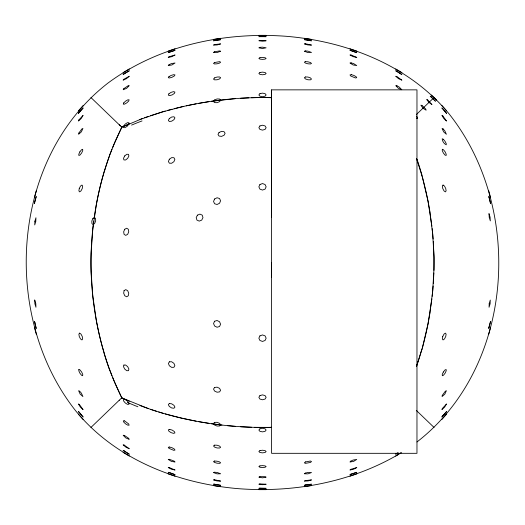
<?xml version="1.0" encoding="UTF-8"?>
<svg xmlns="http://www.w3.org/2000/svg" width="525" height="525" viewBox="0 0 525 525"><rect width="100%" height="100%" fill="white"/><g stroke="black" fill="none" stroke-linecap="round" stroke-linejoin="round"><path stroke-width="0.79" d="M271.582 262.5L271.589 89.854L416.968 89.854L416.968 453.318L271.589 453.318L271.582 262.5L271.582 277.062M433.939 270.368L433.998 257.257L433.315 241.572M433.86 272.987L433.315 283.428M433.125 286.027L432.167 296.349M431.878 298.915L428 323.905L422.553 347.196M93.752 220.992C86.782 273.02 93.082 326.826 111.923 375.821M94.1 218.459C97.433 194.801 103.215 171.445 111.923 149.179M429.936 312.992L432.679 291.329L433.965 269.187A155.774 81.992 90 0 0 433.965 255.813L432.679 233.671L429.936 212.008M34.374 197.741L36.297 190.732M488.703 334.267L490.626 327.259M421.785 349.939L422.881 345.995A198.975 104.731 -90 0 0 429.936 312.992M422.146 348.652L416.489 366.627M104.278 171.419L102.716 176.827A200.261 105.407 -90 0 0 96.259 205.072L92.813 228.828L91.101 253.26A156.516 82.379 -90 0 0 91.101 271.74L92.813 296.172L96.252 319.928A200.261 105.427 -90 0 0 102.71 348.187M109.443 155.748L115.316 140.982L121.793 127.201L142.78 118.401M112.639 147.387L121.793 127.201L129.334 123.795M78.356 110.893L83.18 105.453M441.82 419.547L446.644 414.107M416.968 441.978C514.717 366.253 524.114 208.596 449.164 113.978C409.52 65.769 347.557 41.462 286.558 36.317C224.214 31.638 158.911 45.472 108.038 83.016C10.283 158.74 0.886 316.404 75.836 411.023C115.48 459.231 177.443 483.538 238.442 488.683C293.423 492.824 350.195 482.514 398.14 454.604M90.956 427.442L119.293 400.194M416.489 114.43L434.044 97.558M119.195 400.293L121.793 397.799L129.334 401.205M121.36 398.212L121.793 397.799L122.666 398.212M397.589 452.819L395.692 454.23L398.37 452.872M400.28 453.318L401.363 452.655M123.086 72.653L129.321 68.919M395.679 456.081L401.002 452.891M139.86 119.51L162.304 111.93L183.802 106.358M144.644 117.718L148.483 116.353M168.19 51.115L175.074 48.779M349.926 476.221L356.81 473.885M150.458 115.677L165.231 111.077M167.462 110.453L172.01 109.226M174.149 108.675C205.203 100.846 237.293 97.027 269.318 97.624M186.231 105.827L196.12 103.832M198.64 103.366L208.871 101.673M213.478 39.414L220.657 38.292M304.342 486.708L311.522 485.586M211.47 101.292L235.338 98.634M240.739 98.254L248.876 97.834M251.423 97.742L254.782 97.643A170.441 87.176 0 0 1 268.229 97.604L271.589 97.683L269.883 97.637M269.883 427.363L271.589 427.317L268.229 427.396A170.441 87.176 0 0 1 254.782 427.357C215.657 426.287 176.505 419.396 139.86 405.49M269.318 427.376L254.317 427.343M258.864 35.339L266.136 35.339M258.864 489.661L266.136 489.661M251.593 427.265L240.739 426.746M235.338 426.366L227.292 425.644M221.977 425.073L211.47 423.708M416.371 118.151L417.657 118.348L416.587 116.071M208.871 423.327L198.64 421.634M304.342 38.292L311.522 39.414M213.478 485.586L220.657 486.708M196.12 421.168L181.401 418.09L165.231 413.923M163.026 413.287L158.708 411.987M156.601 411.331L150.458 409.323M349.926 48.779L356.81 51.115M168.19 473.885L175.074 476.221M148.483 408.647L123.631 398.659M395.679 68.919L401.914 72.653M123.086 452.347L129.321 456.081M121.36 126.787L121.793 127.201L119.195 124.707M120.389 125.856L90.956 97.558M431.419 95.038L436.662 100.078M416.489 410.57L434.044 427.442M441.82 105.453L446.644 110.893M78.356 414.107L83.18 419.547M120.894 396.021L121.793 397.799L115.316 384.018L109.443 369.252M120.389 395.01L112.639 377.613M416.489 158.373L422.146 176.348M102.716 348.173L104.278 353.581M421.785 175.061L422.881 179.005A198.975 104.737 -90 0 1 429.942 212.002M488.703 190.732L490.626 197.741M34.374 327.259L36.297 334.267M422.553 177.804L428 201.095L431.878 226.085M432.167 228.651L433.125 238.973M271.589 89.854L271.589 217.232M109.364 369.357A215.283 114.004 -89.9 0 1 104.186 353.673M104.37 171.518A215.283 113.807 89.9 0 1 109.528 155.853M417.08 159.62A214.226 113.341 -89.9 0 1 421.903 174.937M137.911 406.777A237.372 120.455 0.3 0 1 127.339 402.367M421.667 349.814A214.226 113.072 89.9 0 1 416.863 365.111M131.572 125.101A237.372 117.095 -1.2 0 1 142.032 120.934M78.881 369.495L78.796 370.794L79.866 373.15L81.467 375.185L82.661 375.703L82.747 374.41L81.67 372.054L80.069 370.02L78.881 369.495M442.339 149.297L442.253 150.59L443.33 152.946L444.931 154.98L446.119 155.505L446.204 154.206L445.134 151.85L443.533 149.815L442.339 149.297M123.598 126.112L123.487 127.595L124.97 127.654L127.175 126.269L128.809 124.235L128.914 122.758L127.431 122.693L125.226 124.084L123.598 126.112M34.545 202.466L34.447 203.536L36.225 196.488L34.545 202.466M488.873 327.436L488.775 328.512L490.553 321.464L488.873 327.436M489.005 213.734L489.234 217.389L490.324 220.887L490.094 217.232L489.005 213.734M34.88 221.268L34.729 224.93L35.792 221.419L35.943 217.757L34.88 221.268M489.208 303.581L489.057 307.243L490.12 303.732L490.271 300.07L489.208 303.581M34.729 300.07L34.88 303.732L35.943 307.243L35.792 303.581L34.729 300.07M79.268 188.468L78.888 190.877L79.61 191.868L81.007 190.877L82.267 188.468L82.655 186.06L81.933 185.062L80.528 186.06L79.268 188.468M442.733 336.532L442.345 338.94L443.067 339.938L444.472 338.94L445.732 336.532L446.112 334.123L445.39 333.132L443.992 334.123L442.733 336.532M124.077 290.673L123.664 293.199L124.74 295.733L126.669 296.776L128.323 295.733L128.737 293.199L127.667 290.673L125.737 289.629L124.077 290.673M78.809 133.114L78.612 134.288L81.388 131.814L82.924 128.435L81.854 128.973L78.809 133.114M442.273 395.384L442.076 396.565L444.846 394.091L446.388 390.712L445.318 391.243L442.273 395.384M123.9 365.059L123.526 366.739L124.727 369.082L126.787 370.709L128.507 370.676L128.874 368.996L127.68 366.66L125.619 365.026L123.9 365.059M123.703 102.946L123.303 104.18L124.596 104.127L126.833 102.828L128.704 101.03L129.104 99.796L127.805 99.848L125.567 101.148L123.703 102.946M78.862 119.976L78.468 121.032L81.165 118.538L83.075 115.408L78.862 119.976M442.326 408.542L441.925 409.592L444.623 407.105L446.532 403.968L442.326 408.542M169.358 159.219L168.413 161.516L169.358 163.19L171.636 163.255L173.913 161.674L174.858 159.377L173.913 157.703L171.636 157.638L169.358 159.219M168.893 93.818L168.341 95.156L169.719 95.589L172.22 94.874L174.379 93.417L174.93 92.085L173.552 91.645L171.052 92.361L168.893 93.818M92.879 218.512L91.836 221.018L91.921 223.525L93.069 224.562L94.625 223.525L95.662 221.018L95.583 218.512L94.428 217.468L92.879 218.512M214.581 198.995L213.55 201.475L214.581 203.752L217.068 204.494L219.555 203.26L220.585 200.78L219.555 198.502L217.068 197.761L214.581 198.995M124.74 229.268L123.664 231.801L124.077 234.327L125.737 235.371L127.667 234.327L128.737 231.801L128.323 229.268L126.669 228.224L124.74 229.268M214.581 321.248L213.55 323.525L214.581 326.005L217.068 327.239L219.555 326.498L220.585 324.22L219.555 321.74L217.068 320.506L214.581 321.248M79.866 151.85L78.796 154.206L78.881 155.505L80.069 154.98L81.67 152.946L82.747 150.59L82.661 149.297L81.467 149.815L79.866 151.85M443.33 372.054L442.253 374.41L442.339 375.703L443.533 375.185L445.134 373.15L446.204 370.794L446.119 369.495L444.931 370.02L443.33 372.054M259.928 184.518L258.864 186.821L259.928 189.118L262.5 190.07L265.072 189.118L266.136 186.821L265.072 184.518L262.5 183.566L259.928 184.518M259.928 335.882L258.864 338.179L259.928 340.482L262.5 341.434L265.072 340.482L266.136 338.179L265.072 335.882L262.5 334.93L259.928 335.882M197.439 215.145L196.199 217.619L196.934 220.093L199.231 221.117L201.731 220.093L202.972 217.619L202.237 215.145L199.94 214.121L197.439 215.145M124.727 155.918L123.526 158.261L123.9 159.941L125.619 159.974L127.68 158.34L128.874 156.004L128.507 154.324L126.787 154.291L124.727 155.918M169.306 118.552L168.341 120.389L169.306 121.478L171.636 121.19L173.959 119.687L174.923 117.849L173.959 116.76L171.636 117.049L169.306 118.552M219.043 132.497L218.006 134.433L219.043 136.047L221.557 136.382L224.063 135.247L225.107 133.311L224.063 131.696L221.557 131.362L219.043 132.497M123.775 88.705L123.198 89.742L126.63 88.325L129.209 85.66L128.028 85.818L123.775 88.705M169.358 361.81L168.413 363.484L169.358 365.781L171.636 367.362L173.913 367.297L174.858 365.623L173.913 363.326L171.636 361.745L169.358 361.81M78.947 112.521L78.382 113.446L83.153 107.96L78.947 112.521M442.404 416.115L441.847 417.04L446.617 411.554L442.404 416.115M259.928 125.941L258.864 127.667L259.928 129.399L262.5 130.115L265.072 129.399L266.136 127.667L265.072 125.941L262.5 125.226L259.928 125.941M259.928 395.601L258.864 397.333L259.928 399.059L262.5 399.774L265.072 399.059L266.136 397.333L265.072 395.601L262.5 394.885L259.928 395.601M214.567 387.463L213.537 389.071L214.567 391.033L217.068 392.214L219.562 391.913L220.598 390.305L219.562 388.336L217.068 387.161L214.567 387.463M168.984 76.63L168.276 77.7L169.536 77.962L172.023 77.26L174.287 76.007L174.996 74.937L173.736 74.675L171.248 75.377L168.984 76.63M214.561 99.973L213.518 101.489L214.561 102.611L217.068 102.683L219.575 101.66L220.618 100.144L219.575 99.022L217.068 98.949L214.561 99.973M79.61 333.132L78.888 334.123L79.268 336.532L80.528 338.94L81.933 339.938L82.655 338.94L82.267 336.532L81.007 334.123L79.61 333.132M443.067 185.062L442.345 186.06L442.733 188.468L443.992 190.877L445.39 191.868L446.112 190.877L445.732 188.468L444.472 186.06L443.067 185.062M123.841 79.295L123.132 80.168L126.466 78.638L129.268 76.269L123.841 79.295M259.928 93.653L258.864 94.927L259.928 96.2L262.5 96.731L265.072 96.2L266.136 94.927L265.072 93.653L262.5 93.128L259.928 93.653M259.928 428.8L258.864 430.073L259.928 431.347L262.5 431.872L265.072 431.347L266.136 430.073L265.072 428.8L262.5 428.269L259.928 428.8M169.306 403.522L168.341 404.611L169.306 406.448L171.636 407.951L173.959 408.24L174.923 407.151L173.959 405.313L171.636 403.81L169.306 403.522M214.548 77.91L213.504 79.072L214.548 79.846L217.068 79.78L219.588 78.907L220.631 77.746L219.588 76.972L217.068 77.037L214.548 77.91M214.561 422.389L213.518 423.511L214.561 425.027L217.068 426.051L219.575 425.978L220.618 424.856L219.575 423.34L217.068 422.317L214.561 422.389M169.05 64.713L168.236 65.573L171.892 64.962L175.035 63L171.38 63.604L169.05 64.713M350.779 461.147L349.965 462L353.62 461.396L356.764 459.428L353.108 460.038L350.779 461.147M259.928 72.516L258.864 73.448L259.928 74.386L262.5 74.773L265.072 74.386L266.136 73.448L265.072 72.516L262.5 72.128L259.928 72.516M259.928 450.614L258.864 451.553L259.928 452.484L262.5 452.872L265.072 452.484L266.136 451.553L265.072 450.614L262.5 450.227L259.928 450.614M123.913 73.841L123.099 74.55L129.308 70.77L123.913 73.841M214.541 62.547L213.491 63.44L214.541 63.965L217.068 63.807L219.594 63.066L220.638 62.167L219.594 61.648L214.541 62.547M305.406 461.934L304.362 462.833L305.406 463.352L310.459 462.453L311.509 461.56L310.459 461.035L305.406 461.934M169.102 56.766L168.21 57.435L171.793 56.661L175.055 54.987L169.102 56.766M350.831 469.337L349.945 470.013L353.522 469.232L356.79 467.565L350.831 469.337M305.412 76.972L304.369 77.746L305.412 78.907L307.932 79.78L310.452 79.846L311.496 79.072L310.452 77.91L307.932 77.037L305.412 76.972M214.548 445.154L213.504 445.928L214.548 447.09L217.068 447.963L219.588 448.028L220.631 447.254L219.588 446.092L217.068 445.22L214.548 445.154M214.535 51.772L213.485 52.454L217.068 52.553L220.651 51.233L219.601 50.912L214.535 51.772M305.399 473.091L304.349 473.767L307.932 473.865L311.515 472.546L307.932 472.447L305.399 473.091M259.928 57.73L258.864 58.419L259.928 59.102L262.5 59.391L265.072 59.102L266.136 58.419L265.072 57.73L262.5 57.448L259.928 57.73M259.928 465.898L258.864 466.581L259.928 467.27L262.5 467.552L265.072 467.27L266.136 466.581L265.072 465.898L262.5 465.609L259.928 465.898M169.148 52.185L168.197 52.69L175.074 50.328L169.148 52.185M350.884 474.167L349.926 474.672L356.803 472.31L350.884 474.167M305.406 61.648L304.362 62.167L305.406 63.066L307.932 63.807L310.459 63.965L311.509 63.44L310.459 62.547L307.932 61.799L305.406 61.648M214.541 461.035L213.491 461.56L214.541 462.453L217.068 463.201L219.594 463.352L220.638 462.833L219.594 461.934L217.068 461.193L214.541 461.035M214.482 44.605L213.485 45.091L217.14 44.94L220.651 43.903L214.482 44.605M305.347 480.611L304.349 481.097L308.004 480.946L311.515 479.909L305.347 480.611M259.928 47.355L258.864 47.841L262.5 48.523L266.136 47.841L262.5 47.158L259.928 47.355M259.928 476.674L258.864 477.159L262.5 477.842L266.136 477.159L265.072 476.674L259.928 476.674M169.719 429.411L168.341 429.844L168.893 431.183L171.052 432.639L173.552 433.355L174.93 432.915L174.379 431.583L172.22 430.126L169.719 429.411M214.502 40.497L213.478 40.819L220.657 39.677L214.502 40.497M305.373 485.002L304.342 485.323L311.522 484.181L305.373 485.002M305.399 50.912L304.349 51.233L307.932 52.553L311.515 52.454L307.932 51.135L305.399 50.912M214.535 472.224L213.485 472.546L217.068 473.865L220.651 473.767L217.068 472.447L214.535 472.224M259.928 40.451L258.864 40.76L262.5 41.199L266.136 40.76L259.928 40.451M259.928 483.932L258.864 484.24L262.5 484.68L266.136 484.24L259.928 483.932M351.264 74.675L350.004 74.937L350.713 76.007L355.464 77.962L356.724 77.7L356.016 76.63L353.752 75.377L351.264 74.675M169.536 447.038L168.276 447.3L168.984 448.37L173.736 450.325L174.996 450.063L174.287 448.993L172.023 447.74L169.536 447.038M259.928 36.52L258.864 36.671L266.136 36.671L259.928 36.52M259.928 488.171L258.864 488.329L266.136 488.329L259.928 488.171M305.452 43.759L304.349 43.903L307.86 44.94L311.515 45.091L305.452 43.759M214.581 479.771L213.485 479.909L216.996 480.946L220.651 481.097L214.581 479.771M351.146 62.895L349.965 63L353.108 64.962L356.764 65.573L353.62 63.604L351.146 62.895M169.411 459.322L168.236 459.428L171.38 461.396L175.035 462L174.221 461.147L169.411 459.322M124.937 399.446L123.473 399.499L123.605 400.962L125.265 402.97L127.47 404.348L128.933 404.296L128.796 402.839L127.142 400.824L124.937 399.446M305.419 39.69L304.342 39.677L311.522 40.819L305.419 39.69M214.554 484.194L213.478 484.181L220.657 485.323L214.554 484.194M124.596 420.873L123.303 420.82L123.703 422.054L125.567 423.852L127.805 425.152L129.104 425.204L128.704 423.97L124.596 420.873M351.061 55.033L349.945 54.987L353.207 56.661L356.79 57.435L351.061 55.033M169.326 467.604L168.21 467.565L171.478 469.232L175.055 470.013L169.326 467.604M396.972 85.818L395.791 85.66L398.37 88.325L401.802 89.742L399.223 87.078L396.972 85.818M124.379 435.409L123.198 435.258L125.777 437.922L129.209 439.34L128.625 438.303L124.379 435.409M350.989 50.518L349.926 50.328L356.803 52.69L350.989 50.518M169.26 472.5L168.197 472.31L175.074 474.672L169.26 472.5M396.815 76.545L395.732 76.269L398.534 78.638L401.868 80.168L396.815 76.545M124.222 445.108L123.132 444.833L125.934 447.202L129.268 448.731L124.222 445.108M422.034 105.512L420.886 105.164L422.979 108.235L426.129 110.204L425.736 109.075L422.034 105.512M396.697 71.17L395.692 70.77L401.901 74.55L396.697 71.17M124.097 450.85L123.099 450.45L129.308 454.23L124.097 450.85M443.336 139.282L442.201 138.764C442.293 141.199 444.038 143.798 446.257 144.795L446.204 143.548L444.997 141.271L443.336 139.282M427.737 100.039L426.72 99.56L428.984 102.447L431.957 104.6L427.737 100.039M443.146 128.973L442.076 128.435L443.612 131.814L446.388 134.288L444.846 130.909L443.146 128.973M79.682 391.243L78.612 390.712L80.154 394.091L82.924 396.565L81.388 393.186L79.682 391.243M442.877 116.005L441.925 115.408L443.835 118.538L446.532 121.032L442.877 116.005M79.419 404.565L78.468 403.968L80.377 407.105L83.075 409.592L79.419 404.565M431.117 96.797L430.218 96.193L435.461 101.233L431.117 96.797M442.687 108.642L441.847 107.96L446.617 113.446L442.687 108.642M79.222 412.237L78.382 411.554L83.153 417.04L79.222 412.237M489.195 197.479L488.775 196.488L490.553 203.536L489.195 197.479M34.867 322.455L34.447 321.464L36.225 328.512L34.867 322.455"/></g></svg>
